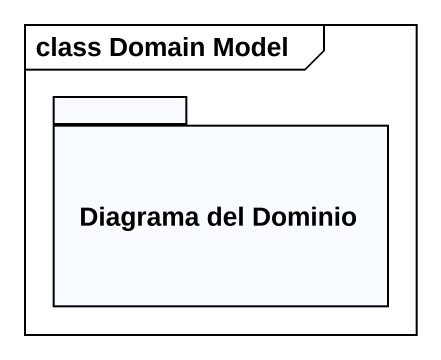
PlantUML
@startuml
mainframe class Domain Model
package "Diagrama del Dominio" as Diagrama_del_Dominio {
}
@enduml
